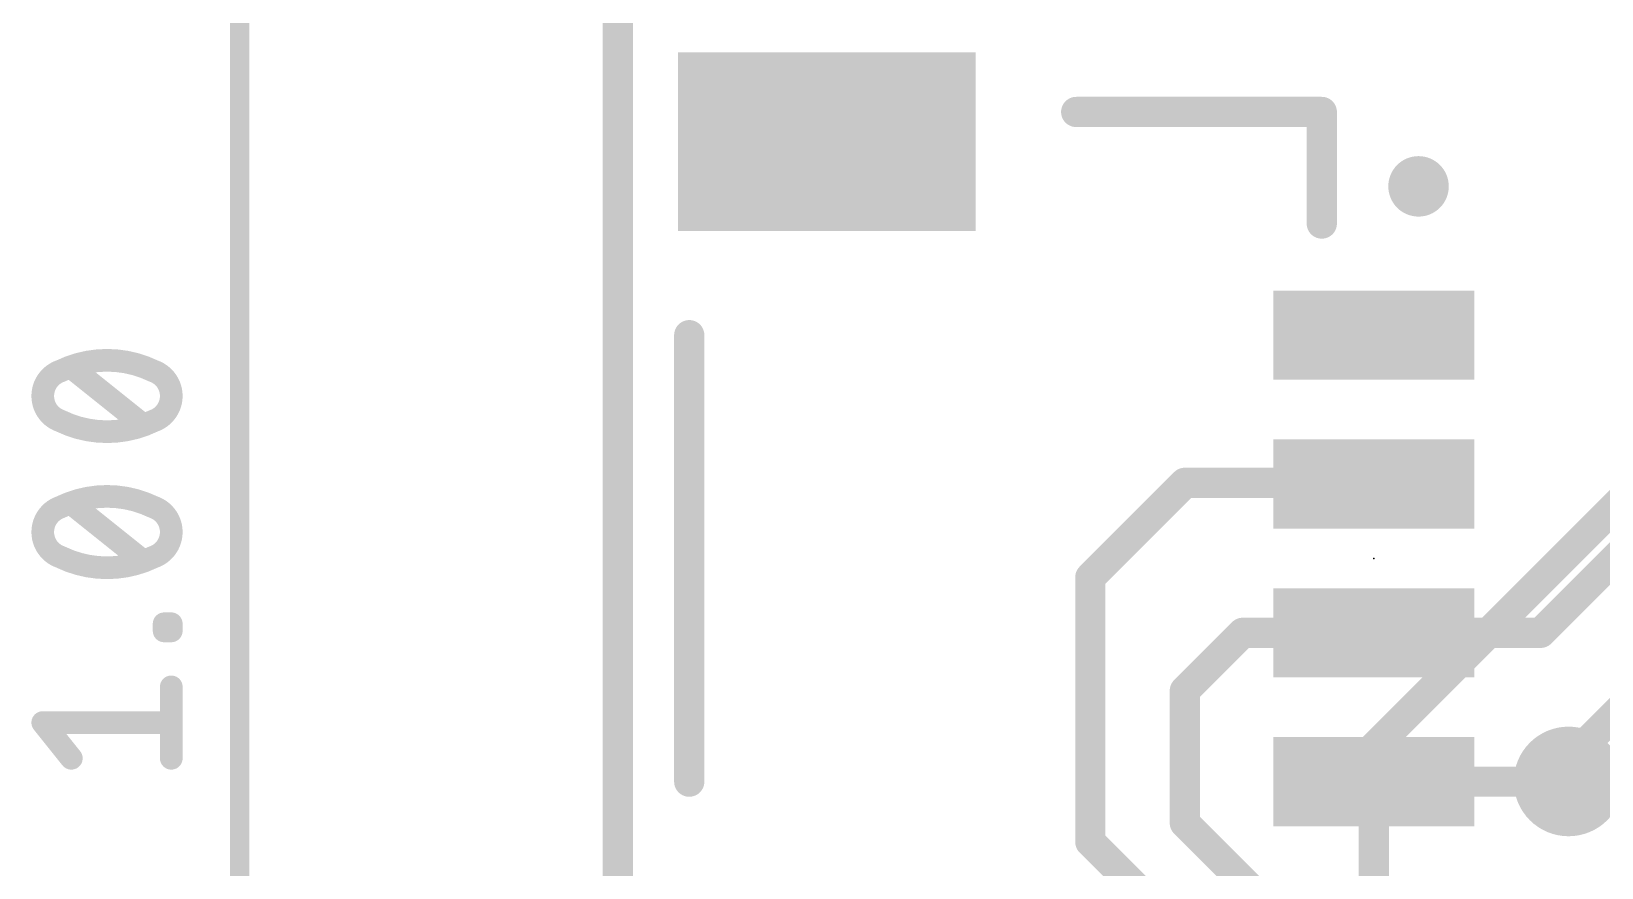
# Model space of a CAD drawing. Extents: x -31.8 to 54.9, y -9.4 to 30.
# Drawn here: x -3.94 to 6.61, y 10.62 to 16.24 of the extents above; entities that cross this region are included whole.
import ezdxf

# ---------------------------------------------------------------- set-up
doc = ezdxf.new("R2010")
doc.units = 0
for name, color, linetype in [('1', 12, 'CONTINUOUS'), ('16', 132, 'CONTINUOUS'), ('18', 110, 'CONTINUOUS'), ('20', 31, 'CONTINUOUS'), ('21', 253, 'CONTINUOUS'), ('23', 53, 'CONTINUOUS'), ('47', 253, 'CONTINUOUS')]:
    doc.layers.add(name, color=color, linetype=linetype)

# ---------------------------------------------------------------- blocks, each defined once
blk = doc.blocks.new('RECT')
blk.add_solid([(-0.5, -0.5), (0.5, -0.5), (-0.5, 0.5), (0.5, 0.5)])
blk = doc.blocks.new('ROUNDV')
at = {"const_width": 0.5}
blk.add_lwpolyline([(0, -0.25, 1), (0, 0.25, 1), (0, -0.25)], format="xyb", dxfattribs=at)

msp = doc.modelspace()

# ---------------------------------------------------------------- linework, layer by layer
at = {"layer": '1', "const_width": 0.2032}
for points in [[(0, 25.4), (0, 0)], [(3.175, 12.573), (3.81, 13.208)], [(3.81, 13.208), (5.072, 13.208)], [(5.072, 13.208), (5.08, 13.2)], [(6.2002, 12.2), (6.751, 12.7508)], [(3.175, 10.795), (3.175, 12.573)], [(4.199, 12.2), (3.81, 11.811)], [(4.199, 12.2), (5.08, 12.2)], [(5.08, 12.2), (6.2002, 12.2)], [(6.3881, 11.3411), (7.239, 12.192)], [(3.81, 11.811), (3.81, 10.922)], [(6.3881, 11.2014), (6.3881, 11.3411)], [(6.3867, 11.2), (5.08, 11.2)], [(6.3881, 11.2014), (6.3867, 11.2)], [(3.81, 10.922), (4.7976, 9.9344)], [(4.445, 9.525), (3.175, 10.795)]]:
    msp.add_lwpolyline(points, dxfattribs=at)
at = {"layer": '1', "const_width": 0.1016}
for points in [[(3.81, 13.2588, 1), (3.81, 13.1572)], [(3.8459, 13.1721, 1), (3.7741, 13.2439)], [(5.1079, 13.2439, 1), (5.0361, 13.1721)], [(5.072, 13.1572, 1), (5.072, 13.2588)], [(5.0441, 13.1641, 1), (5.1159, 13.2359)], [(3.2258, 12.573, 1), (3.1242, 12.573)], [(3.1391, 12.6089, 1), (3.2109, 12.5371)], [(4.199, 12.2508, 1), (4.199, 12.1492)], [(4.2349, 12.1641, 1), (4.1631, 12.2359)], [(5.08, 12.2508, 1), (5.08, 12.1492)], [(5.08, 12.1492, 1), (5.08, 12.2508)], [(6.1643, 12.2359, 1), (6.2361, 12.1641)], [(6.2002, 12.1492, 1), (6.2002, 12.2508)], [(3.8608, 11.811, 1), (3.7592, 11.811)], [(3.7741, 11.8469, 1), (3.8459, 11.7751)], [(6.4389, 11.3411, 1), (6.3373, 11.3411)], [(6.3522, 11.377, 1), (6.424, 11.3052)], [(5.08, 11.2508, 1), (5.08, 11.1492)], [(6.424, 11.1655, 1), (6.3522, 11.2373)], [(6.3867, 11.1492, 1), (6.3867, 11.2508)], [(6.3508, 11.2359, 1), (6.4226, 11.1641)], [(6.3373, 11.2014, 1), (6.4389, 11.2014)], [(3.8459, 10.9579, 1), (3.7741, 10.8861)], [(3.7592, 10.922, 1), (3.8608, 10.922)], [(3.2109, 10.8309, 1), (3.1391, 10.7591)], [(3.1242, 10.795, 1), (3.2258, 10.795)]]:
    msp.add_lwpolyline(points, format="xyb", dxfattribs=at)
at = {"layer": '16', "const_width": 0.2032}
for points in [[(0, 0), (0, 25.4)], [(5.08, 11.43), (7.62, 13.97)], [(5.08, 9.625), (5.08, 11.43)], [(8.0502, 11.2014), (6.3881, 11.2014)]]:
    msp.add_lwpolyline(points, dxfattribs=at)
at = {"layer": '16', "const_width": 0.1016}
for points in [[(5.1308, 11.43, 1), (5.0292, 11.43)], [(5.0441, 11.4659, 1), (5.1159, 11.3941)], [(6.3881, 11.2522, 1), (6.3881, 11.1506)]]:
    msp.add_lwpolyline(points, format="xyb", dxfattribs=at)
at = {"layer": '20', "const_width": 0.2032}
msp.add_lwpolyline([(0, 25.4), (0, 0)], dxfattribs=at)
at = {"layer": '21', "const_width": 0.2032}
for points in [[(3.08, 15.7), (4.73, 15.7)], [(4.73, 15.7), (4.73, 14.95)], [(0.48, 14.2), (0.48, 11.2)]]:
    msp.add_lwpolyline(points, dxfattribs=at)
at = {"layer": '21'}
for points, const_width in [([(3.08, 15.7508, 1), (3.08, 15.6492)], 0.1016), ([(4.7808, 15.7, 1), (4.6792, 15.7)], 0.1016), ([(4.73, 15.6492, 1), (4.73, 15.7508)], 0.1016), ([(5.38, 15.0984, 1), (5.38, 15.3016, 1), (5.38, 15.0984)], 0.2032), ([(4.6792, 14.95, 1), (4.7808, 14.95)], 0.1016), ([(0.5308, 14.2, 1), (0.4292, 14.2)], 0.1016), ([(0.4292, 11.2, 1), (0.5308, 11.2)], 0.1016)]:
    msp.add_lwpolyline(points, format="xyb", dxfattribs=dict(at, const_width=const_width))
at = {"layer": '23'}
msp.add_point((5.08, 12.7), dxfattribs=at)
at = {"layer": '47'}
for points, const_width in [([(-2.54, 0.065), (-2.54, 25.335)], 0.13), ([(-3.1921, 13.5995), (-3.6719, 13.9833)], 0.1524), ([(-3.1921, 12.6851), (-3.6719, 13.0689)], 0.1524), ([(-3.0482, 12.213), (-3.0482, 12.2609)], 0.1524), ([(-3.0482, 12.2609), (-3.0002, 12.2609)], 0.1524), ([(-3.0002, 12.213), (-3.0482, 12.213)], 0.1524), ([(-3.0002, 12.2609), (-3.0002, 12.213)], 0.1524), ([(-3.0002, 11.357), (-3.0002, 11.8368)], 0.1524), ([(-3.6719, 11.357), (-3.8638, 11.5969)], 0.1524), ([(-3.8638, 11.5969), (-3.0002, 11.5969)], 0.1524)]:
    msp.add_lwpolyline(points, dxfattribs=dict(at, const_width=const_width))
for points, const_width in [([(-3.7439, 13.9594, 0.3205), (-3.8638, 13.7914)], 0.1524), ([(-3.432, 14.0313, 0.1139), (-3.7439, 13.9594)], 0.1524), ([(-3.7605, 13.9936, 1), (-3.7272, 13.9251)], 0.0762), ([(-3.7315, 13.9233, 1), (-3.7562, 13.9954)], 0.0762), ([(-3.6481, 14.0131, 1), (-3.6957, 13.9536)], 0.0762), ([(-3.1201, 13.9594, 0.1139), (-3.432, 14.0313)], 0.1524), ([(-3.432, 14.0694, 1), (-3.432, 13.9932)], 0.0762), ([(-3.432, 13.9932, 1), (-3.432, 14.0694)], 0.0762), ([(-3.1078, 13.9954, 1), (-3.1325, 13.9233)], 0.0762), ([(-3.0002, 13.7914, 0.3205), (-3.1201, 13.9594)], 0.1524), ([(-3.1368, 13.9251, 1), (-3.1034, 13.9936)], 0.0762), ([(-3.8638, 13.7914, 0.3205), (-3.7439, 13.6235)], 0.1524), ([(-3.8257, 13.7914, 1), (-3.9019, 13.7914)], 0.0762), ([(-3.9019, 13.7914, 1), (-3.8257, 13.7914)], 0.0762), ([(-3.1201, 13.6235, 0.3205), (-3.0002, 13.7914)], 0.1524), ([(-2.9621, 13.7914, 1), (-3.0383, 13.7914)], 0.0762), ([(-3.0383, 13.7914, 1), (-2.9621, 13.7914)], 0.0762), ([(-3.7439, 13.6235, 0.1139), (-3.432, 13.5515)], 0.1524), ([(-3.7272, 13.6578, 1), (-3.7605, 13.5893)], 0.0762), ([(-3.7562, 13.5875, 1), (-3.7315, 13.6595)], 0.0762), ([(-3.432, 13.5515, 0.1139), (-3.1201, 13.6235)], 0.1524), ([(-3.432, 13.5896, 1), (-3.432, 13.5134)], 0.0762), ([(-3.432, 13.5134, 1), (-3.432, 13.5896)], 0.0762), ([(-3.2159, 13.5698, 1), (-3.1683, 13.6293)], 0.0762), ([(-3.1325, 13.6595, 1), (-3.1078, 13.5875)], 0.0762), ([(-3.1034, 13.5893, 1), (-3.1368, 13.6578)], 0.0762), ([(-3.432, 13.1169, 0.1139), (-3.7439, 13.045)], 0.1524), ([(-3.1201, 13.045, 0.1139), (-3.432, 13.1169)], 0.1524), ([(-3.432, 13.155, 1), (-3.432, 13.0788)], 0.0762), ([(-3.432, 13.0788, 1), (-3.432, 13.155)], 0.0762), ([(-3.7439, 13.045, 0.3205), (-3.8638, 12.877)], 0.1524), ([(-3.7605, 13.0792, 1), (-3.7272, 13.0107)], 0.0762), ([(-3.7315, 13.0089, 1), (-3.7562, 13.081)], 0.0762), ([(-3.6481, 13.0987, 1), (-3.6957, 13.0392)], 0.0762), ([(-3.1078, 13.081, 1), (-3.1325, 13.0089)], 0.0762), ([(-3.0002, 12.877, 0.3205), (-3.1201, 13.045)], 0.1524), ([(-3.1368, 13.0107, 1), (-3.1034, 13.0792)], 0.0762), ([(-3.8638, 12.877, 0.3205), (-3.7439, 12.7091)], 0.1524), ([(-3.8257, 12.877, 1), (-3.9019, 12.877)], 0.0762), ([(-3.9019, 12.877, 1), (-3.8257, 12.877)], 0.0762), ([(-3.1201, 12.7091, 0.3205), (-3.0002, 12.877)], 0.1524), ([(-2.9621, 12.877, 1), (-3.0383, 12.877)], 0.0762), ([(-3.0383, 12.877, 1), (-2.9621, 12.877)], 0.0762), ([(-3.7439, 12.7091, 0.1139), (-3.432, 12.6371)], 0.1524), ([(-3.7272, 12.7434, 1), (-3.7605, 12.6749)], 0.0762), ([(-3.7562, 12.6731, 1), (-3.7315, 12.7451)], 0.0762), ([(-3.432, 12.6371, 0.1139), (-3.1201, 12.7091)], 0.1524), ([(-3.1325, 12.7451, 1), (-3.1078, 12.6731)], 0.0762), ([(-3.1034, 12.6749, 1), (-3.1368, 12.7434)], 0.0762), ([(-3.432, 12.6752, 1), (-3.432, 12.599)], 0.0762), ([(-3.432, 12.599, 1), (-3.432, 12.6752)], 0.0762), ([(-3.2159, 12.6554, 1), (-3.1683, 12.7149)], 0.0762), ([(-3.0101, 12.2609, 1), (-3.0863, 12.2609)], 0.0762), ([(-3.0482, 12.299, 1), (-3.0482, 12.2228)], 0.0762), ([(-3.0482, 12.2511, 1), (-3.0482, 12.1749)], 0.0762), ([(-3.0863, 12.213, 1), (-3.0101, 12.213)], 0.0762), ([(-2.9621, 12.2609, 1), (-3.0383, 12.2609)], 0.0762), ([(-3.0383, 12.213, 1), (-2.9621, 12.213)], 0.0762), ([(-3.0002, 12.2228, 1), (-3.0002, 12.299)], 0.0762), ([(-3.0002, 12.1749, 1), (-3.0002, 12.2511)], 0.0762), ([(-2.9621, 11.8368, 1), (-3.0383, 11.8368)], 0.0762), ([(-3.834, 11.6207, 1), (-3.8936, 11.5731)], 0.0762), ([(-3.8638, 11.635, 1), (-3.8638, 11.5588)], 0.0762), ([(-3.0002, 11.5588, 1), (-3.0002, 11.635)], 0.0762), ([(-3.7016, 11.3332, 1), (-3.6421, 11.3808)], 0.0762), ([(-3.0383, 11.357, 1), (-2.9621, 11.357)], 0.0762)]:
    msp.add_lwpolyline(points, format="xyb", dxfattribs=dict(at, const_width=const_width))

# ---------------------------------------------------------------- block references
at = {"layer": '1', "rotation": 270}
for p, xscale, yscale in [((1.405, 15.5), 1.2, 2), ((5.08, 14.2), 0.6, 1.35), ((5.08, 13.2), 0.6, 1.35), ((5.08, 12.2), 0.6, 1.35), ((5.08, 11.2), 0.6, 1.35)]:
    msp.add_blockref('RECT', p, dxfattribs=dict(at, xscale=xscale, yscale=yscale))
at = {"layer": '18', "xscale": 0.7366, "yscale": 0.7366}
msp.add_blockref('ROUNDV', (6.3881, 11.2014), dxfattribs=at)
msp.add_blockref('ROUNDV', (6.3881, 11.2014), dxfattribs=at)

doc.saveas('drawing.dxf')
